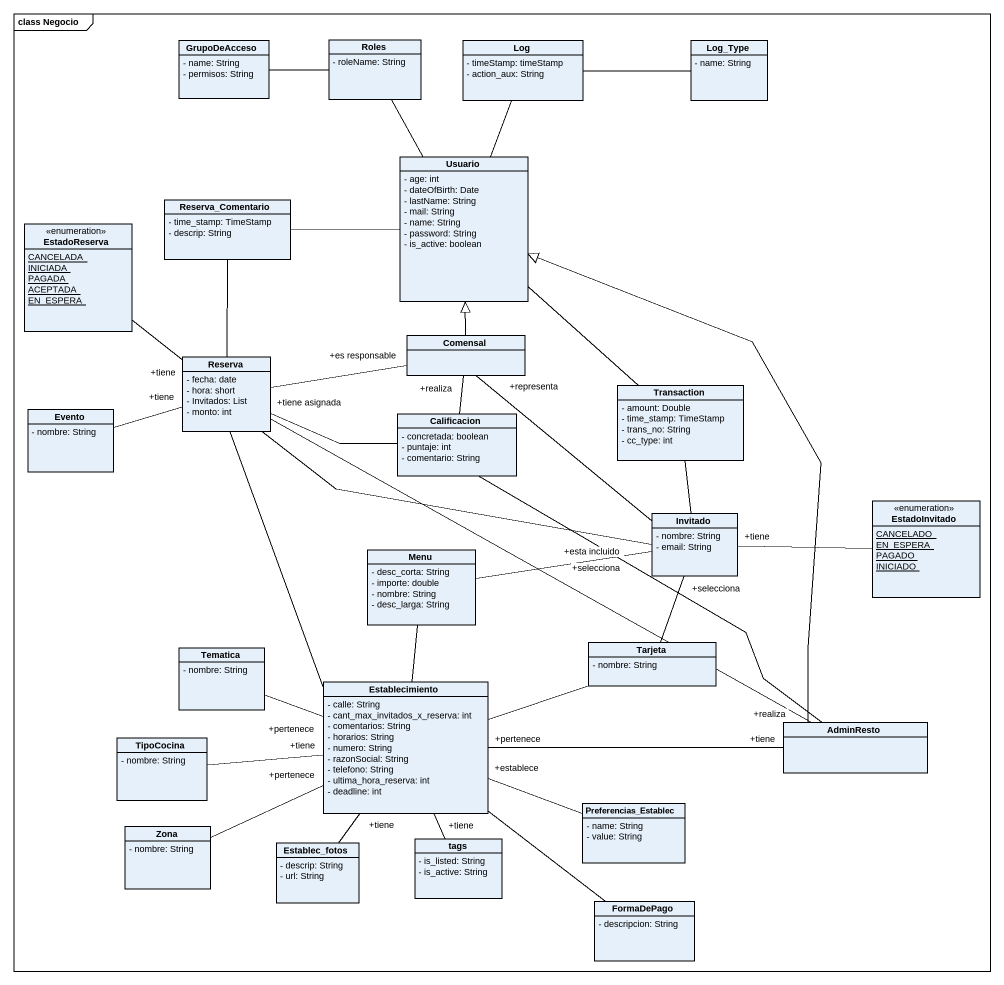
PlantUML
@startuml
mainframe class Negocio
hide circle
hide empty members
skinparam classAttributeIconSize 0
class GrupoDeAcceso {
  - name: String
  - permisos: String
}
class Roles {
  - roleName: String
}
class Log {
  - timeStamp: timeStamp
  - action_aux: String
}
class Log_Type {
  - name: String
}
class Usuario {
  - age: int
  - dateOfBirth: Date
  - lastName: String
  - mail: String
  - name: String
  - password: String
  - is_active: boolean
}
enum EstadoReserva {
  {static} CANCELADA
  {static} INICIADA
  {static} PAGADA
  {static} ACEPTADA
  {static} EN_ESPERA
}
class Reserva_Comentario {
  - time_stamp: TimeStamp
  - descrip: String
}
class Comensal
class Reserva {
  - fecha: date
  - hora: short
  - Invitados: List
  - monto: int
}
class Transaction {
  - amount: Double
  - time_stamp: TimeStamp
  - trans_no: String
  - cc_type: int
}
class Evento {
  - nombre: String
}
class Calificacion {
  - concretada: boolean
  - puntaje: int
  - comentario: String
}
enum EstadoInvitado {
  {static} CANCELADO
  {static} EN_ESPERA
  {static} PAGADO
  {static} INICIADO
}
class Invitado {
  - nombre: String
  - email: String
}
class Menu {
  - desc_corta: String
  - importe: double
  - nombre: String
  - desc_larga: String
}
class Tematica {
  - nombre: String
}
class Tarjeta {
  - nombre: String
}
class Establecimiento {
  - calle: String
  - cant_max_invitados_x_reserva: int
  - comentarios: String
  - horarios: String
  - numero: String
  - razonSocial: String
  - telefono: String
  - ultima_hora_reserva: int
  - deadline: int
}
class AdminResto
class TipoCocina {
  - nombre: String
}
class Preferencias_Establec {
  - name: String
  - value: String
}
class Zona {
  - nombre: String
}
class Establec_fotos {
  - descrip: String
  - url: String
}
class tags {
  - is_listed: String
  - is_active: String
}
class FormaDePago {
  - descripcion: String
}
GrupoDeAcceso -right- Roles
Log -right- Log_Type
Usuario -up- Roles
Usuario -up- Log
Usuario -- Transaction
Reserva_Comentario -right- Usuario
Reserva_Comentario -- Reserva
Comensal -up-|> Usuario
Comensal "+realiza" -- Calificacion
Comensal "+representa" -- Invitado
Reserva "+tiene" -up- EstadoReserva
Reserva -right- "+es responsable" Comensal
Reserva "+tiene" -left- Evento
Calificacion -left- "+tiene asignada" Reserva
Invitado "+esta incluido" -left- Reserva
Invitado -up- Transaction
Invitado "+tiene" -right- EstadoInvitado
Invitado "+selecciona" -left- Menu
Invitado "+selecciona" -- Tarjeta
Tarjeta -left- Establecimiento
Establecimiento -up- Reserva
Establecimiento -up- Menu
Establecimiento "+pertenece" -left- Tematica
Establecimiento "+tiene" -left- TipoCocina
Establecimiento "+pertenece" -left- Zona
AdminResto -up-|> Usuario
AdminResto -left- Reserva
AdminResto "+realiza" -up- Calificacion
AdminResto "+tiene" -left- "+pertenece" Establecimiento
Preferencias_Establec -left- "+establece" Establecimiento
Establec_fotos -up- "+tiene" Establecimiento
tags -up- "+tiene" Establecimiento
FormaDePago -up- Establecimiento
@enduml
